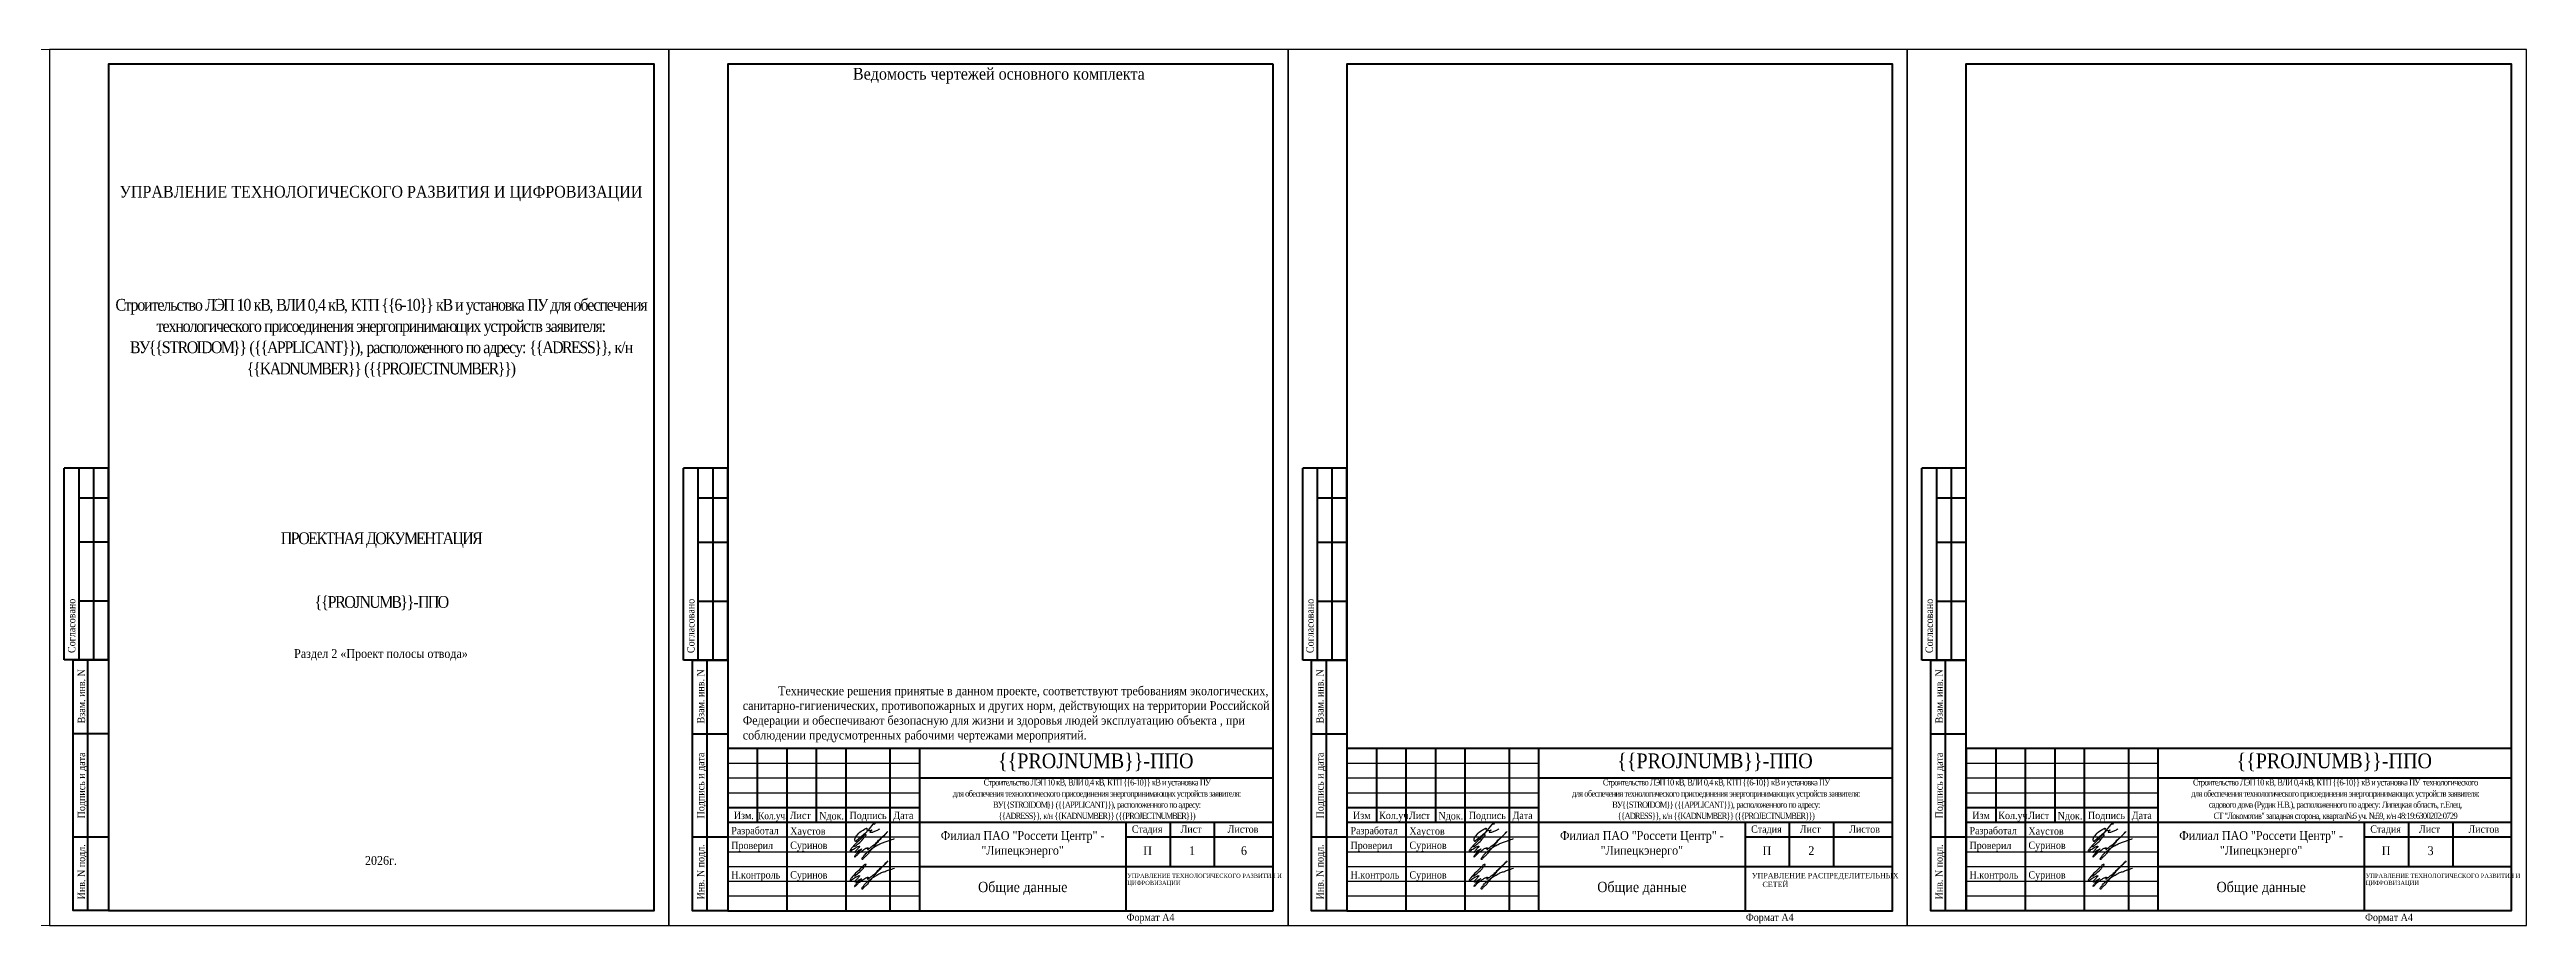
# Model space of a CAD drawing. Header units: millimetres. Extents: x 2430 to 10678, y 3599 to 3913.
# Drawn here: x 4320 to 5160, y 3599 to 3896 of the extents above; entities that cross this region are included whole.
import ezdxf

# ---------------------------------------------------------------- set-up
doc = ezdxf.new("R2010")
doc.units = ezdxf.units.MM
doc.layers.add('П', color=7, linetype='Continuous')
doc.layers.add('Чертеж', color=7, linetype='Continuous')
doc.styles.add('Simplex8', font='Times New Roman.ttf', dxfattribs={"height": 3.5})
doc.styles.add('стиль1', font='Times New Roman.ttf', dxfattribs={"width": 0.9})
doc.styles.add('стиль2', font='Times New Roman.ttf', dxfattribs={"width": 0.9, "height": 2.5})

# ---------------------------------------------------------------- blocks, each defined once
blk = doc.blocks.new('Штамп б')
at = {"lineweight": 70}
for points in [[(20, 0), (8, 0), (8, 85), (20, 85)], [(13, 0), (13, 85)], [(8, 60), (20, 60)], [(8, 25), (20, 25)]]:
    blk.add_lwpolyline(points, dxfattribs=at)
at = {"lineweight": 25, "style": 'Simplex8', "width": 0.9}
for s, p in [('Взам. инв. N', (12.06, 63.49)), ('Подпись и дата', (12.06, 31.28)), ('Инв. N подл.', (12.06, 3.82))]:
    blk.add_text(s, height=2.5, rotation=90, dxfattribs=at).set_placement(p)
blk = doc.blocks.new('A$C5B0935FB')
at = {"lineweight": 70}
for p, q in [((20, 65), (5, 65)), ((5, 0), (5, 65)), ((10, 55), (10, 65)), ((15, 0), (15, 65)), ((20, 0), (20, 65)), ((10, 40), (10, 55)), ((10, 55), (20, 55)), ((10, 20), (10, 40)), ((10, 40), (20, 40)), ((10, 0), (10, 20)), ((10, 20), (20, 20)), ((10, 0), (5, 0)), ((15, 0), (10, 0)), ((20, 0), (15, 0)), ((15, 0), (15, 0))]:
    blk.add_line(p, q, dxfattribs=at)
at = {"lineweight": 25, "style": 'стиль1', "width": 0.9}
blk.add_text('Согласовано', height=2.5, rotation=90, dxfattribs=at).set_placement((8.72, 2.35))
blk = doc.blocks.new('A$C7F1F469D')
at = {"color": 5, "lineweight": 25}
blk.add_spline([(-0.1, 1.78), (1.34, 2.93), (2.75, 4.33), (3.55, 5.31), (3.81, 5.64), (3.86, 5.8), (3.66, 5.81), (3.25, 5.7), (2.89, 5.36), (-1.09, 1.26), (-1.29, 0.98), (-1.47, 0.67), (-1.59, 0.28), (-1.54, 0.16), (-0.98, 0.55), (-0.42, 1.01), (0.34, 1.44), (1.08, 1.86), (1.69, 1.97), (1.62, 1.83), (1.26, 1.37), (0.56, 0.61), (0.16, 0.22), (0, 0), (0.24, -0.04), (0.82, 0.16), (1.44, 0.58), (2.18, 0.95), (2.33, 1.04), (1.93, 0.58), (1.28, 0.02), (0.64, -0.58), (0.1, -1.31), (-0.06, -1.68), (0.13, -1.59), (0.39, -1.41), (1.23, -0.56), (1.62, -0.16), (2.27, 0.27), (2.82, 0.65), (3.41, 1.04), (3.83, 1.25), (4.1, 1.35), (4.33, 1.44), (4.56, 1.45), (4.6, 1.35), (4.48, 1.19), (4.35, 0.92), (4.39, 0.82), (4.59, 0.91), (5.09, 1.34), (6.19, 2.18), (7.41, 3.21), (8.36, 4.22), (9.62, 5.31), (10.99, 6.68), (11.27, 6.98), (9.83, 5.51), (8.6, 4.26), (7.7, 3.28), (7.2, 2.7), (6.74, 2.12), (6.16, 1.41), (5.49, 0.62), (4.74, -0.34), (3.92, -1.29), (3.19, -1.94), (2.91, -2.31), (2.67, -2.58), (2.52, -2.55), (2.49, -2.26), (2.69, -1.9), (3.27, -1.11), (3.8, -0.52), (4.48, 0.07), (5.33, 0.79), (5.97, 1.29), (6.7, 1.77), (7.56, 2.21), (8.83, 2.91), (10.02, 3.35), (11.36, 3.83), (12.55, 4.24), (13.47, 4.57)], degree=3, dxfattribs=at)
blk = doc.blocks.new('Штамп фамилии')
at = {"layer": 'Чертеж', "color": 5, "lineweight": -2}
blk.add_lwpolyline([(47.56, 0.85), (47.63, 0.98), (47.71, 1.12), (47.75, 1.2), (47.79, 1.26), (47.82, 1.32), (47.85, 1.37), (47.85, 1.41), (47.85, 1.5), (47.83, 1.56), (47.8, 1.58), (47.75, 1.59), (47.69, 1.59), (47.65, 1.58), (47.6, 1.56), (47.53, 1.53), (47.47, 1.48), (47.41, 1.42), (47.34, 1.32), (45.35, -1.11), (44.5, -2.12), (43.04, -3.43), (41.29, -4.9), (41.18, -4.96), (41.1, -4.94), (41.06, -4.9), (41.02, -4.83), (40.95, -4.71), (40.89, -4.56), (40.88, -4.4), (40.88, -4.26), (40.91, -4.09), (40.95, -3.94), (40.99, -3.84), (41.05, -3.64), (41.14, -3.44), (41.38, -3.09), (41.64, -2.76), (42.23, -2.17), (42.59, -1.81), (43.05, -1.48), (43.63, -1.13), (44.19, -0.77), (44.85, -0.41), (44.92, -0.44), (44.94, -0.46), (44.95, -0.51), (44.89, -0.87), (44.97, -1.02), (45.03, -1.1), (45.09, -1.13), (45.19, -1.2), (45.35, -1.22), (45.55, -1.22), (46.39, -1.16), (46.48, -1.08), (46.54, -1.05), (46.56, -1.07), (46.57, -1.09), (46.56, -1.13), (46.54, -1.15), (46.53, -1.18), (46.48, -1.21), (46.37, -1.3), (46.01, -1.59), (45.97, -1.66), (45.96, -1.7), (45.96, -1.78), (45.99, -1.81), (46.12, -1.82), (46.26, -1.81), (46.68, -1.81), (46.77, -1.8), (46.92, -1.76), (47.12, -1.67), (48.59, -1.09), (48.75, -0.97), (48.9, -0.86), (49.05, -0.79), (49.15, -0.75), (49.3, -0.69)], dxfattribs=at)
at = {"layer": 'Чертеж', "color": 67, "lineweight": -2, "true_color": 0x727430}
for p in [(40.81, -8.53), (40.81, -18.55)]:
    blk.add_blockref('A$C7F1F469D', p, dxfattribs=at)
at = {"color": 7, "char_height": 2.5, "attachment_point": 4, "style": 'стиль1'}
for s, insert, width in [(' Разработал', (-1.9, -1.68), 17), (' Проверил', (-1.9, -6.68), 17), ('Хаустов', (18.94, -1.81), 20), (' Суринов', (18.1, -6.65), 20), (' Н.контроль', (-1.9, -16.68), 17), (' Суринов', (18.1, -16.68), 20)]:
    blk.add_mtext(s, dxfattribs=dict(at, insert=insert, width=width))
blk = doc.blocks.new('A$C31D65421')
blk.add_blockref('Штамп фамилии', (2.24, 18.43))

msp = doc.modelspace()

# ---------------------------------------------------------------- linework, layer by layer
at = {"layer": 'П', "linetype": 'Continuous', "lineweight": 0}
for points in [[(4109.913, 3896.051), (4319.913, 3896.051), (4319.913, 3599.051), (4109.913, 3599.051)], [(4319.913, 3896.051), (4529.913, 3896.051), (4529.913, 3599.051), (4319.913, 3599.051)], [(4529.913, 3896.051), (4739.913, 3896.051), (4739.913, 3599.051), (4529.913, 3599.051)], [(4739.913, 3896.051), (4949.913, 3896.051), (4949.913, 3599.051), (4739.913, 3599.051)]]:
    msp.add_lwpolyline(points, close=True, dxfattribs=at)
at = {"layer": 'П', "lineweight": 30}
for points in [[(4319.913, 3599.051), (4529.913, 3599.051), (4529.913, 3896.051), (4319.913, 3896.051)], [(4529.913, 3599.051), (4739.913, 3599.051), (4739.913, 3896.051), (4529.913, 3896.051)], [(4739.913, 3599.051), (4949.913, 3599.051), (4949.913, 3896.051), (4739.913, 3896.051)], [(4949.913, 3599.051), (5159.913, 3599.051), (5159.913, 3896.051), (4949.913, 3896.051)]]:
    msp.add_lwpolyline(points, close=True, dxfattribs=at)
at = {"layer": 'Чертеж', "lineweight": 70}
for p, q in [((4734.913, 3604.051), (4734.913, 3891.051)), ((4734.913, 3659.051), (4549.913, 3659.051)), ((4549.913, 3659.051), (4549.913, 3604.051)), ((4944.913, 3659.051), (4759.913, 3659.051)), ((4759.913, 3659.051), (4759.913, 3604.051)), ((5154.913, 3659.051), (4969.913, 3659.051)), ((4969.913, 3659.051), (4969.913, 3604.051))]:
    msp.add_line(p, q, dxfattribs=at)
msp.add_lwpolyline([(4339.929, 3604.085), (4524.929, 3604.085), (4524.929, 3891.085), (4339.929, 3891.085)], close=True, dxfattribs=at)
at = {"layer": 'Чертеж', "lineweight": 50}
msp.add_lwpolyline([(4734.913, 3891.051), (4549.913, 3891.051), (4549.913, 3604.051)], dxfattribs=at)
at = {"layer": 'Чертеж', "linetype": 'Continuous', "lineweight": 70}
for points in [[(4759.913, 3604.051), (4944.913, 3604.051), (4944.913, 3891.051), (4759.913, 3891.051)], [(4969.836, 3604.093), (5154.836, 3604.093), (5154.836, 3891.093), (4969.836, 3891.093)]]:
    msp.add_lwpolyline(points, close=True, dxfattribs=at)
at = {"layer": 'Чертеж', "lineweight": 30}
for points in [[(4549.913, 3654.051), (4614.913, 3654.051)], [(4759.913, 3654.051), (4824.913, 3654.051)], [(4969.913, 3654.051), (5034.913, 3654.051)], [(4549.913, 3649.051), (4614.913, 3649.051)], [(4759.913, 3649.051), (4824.913, 3649.051)], [(4969.913, 3649.051), (5034.913, 3649.051)], [(4549.913, 3644.051), (4614.913, 3644.051)], [(4759.913, 3644.051), (4824.913, 3644.051)], [(4969.913, 3644.051), (5034.913, 3644.051)], [(4549.913, 3629.051), (4614.913, 3629.051)], [(4759.913, 3629.051), (4824.913, 3629.051)], [(4969.913, 3629.051), (5034.913, 3629.051)], [(4549.913, 3624.051), (4614.913, 3624.051)], [(4759.913, 3624.051), (4824.913, 3624.051)], [(4969.913, 3624.051), (5034.913, 3624.051)], [(4549.913, 3619.051), (4614.913, 3619.051)], [(4549.913, 3614.051), (4614.913, 3614.051)], [(4759.913, 3619.051), (4824.913, 3619.051)], [(4759.913, 3614.051), (4824.913, 3614.051)], [(4969.913, 3619.051), (5034.913, 3619.051)], [(4969.913, 3614.051), (5034.913, 3614.051)], [(4549.913, 3609.051), (4614.913, 3609.051)], [(4759.913, 3609.051), (4824.913, 3609.051)], [(4969.913, 3609.051), (5034.913, 3609.051)]]:
    msp.add_lwpolyline(points, dxfattribs=at)
at = {"layer": 'Чертеж', "lineweight": 70}
for points in [[(4559.913, 3659.051), (4559.913, 3634.051)], [(4569.913, 3659.051), (4569.913, 3604.051)], [(4579.913, 3659.051), (4579.913, 3634.051)], [(4589.913, 3659.051), (4589.913, 3604.051)], [(4604.913, 3659.051), (4604.913, 3604.051)], [(4614.913, 3659.051), (4614.913, 3604.051)], [(4769.913, 3659.051), (4769.913, 3634.051)], [(4779.913, 3659.051), (4779.913, 3604.051)], [(4789.913, 3659.051), (4789.913, 3634.051)], [(4799.913, 3659.051), (4799.913, 3604.051)], [(4814.913, 3659.051), (4814.913, 3604.051)], [(4824.913, 3659.051), (4824.913, 3604.051)], [(4979.913, 3659.051), (4979.913, 3634.051)], [(4989.913, 3659.051), (4989.913, 3604.051)], [(4999.913, 3659.051), (4999.913, 3634.051)], [(5009.913, 3659.051), (5009.913, 3604.051)], [(5024.913, 3659.051), (5024.913, 3604.051)], [(5034.913, 3659.051), (5034.913, 3604.051)], [(4614.913, 3649.051), (4734.913, 3649.051)], [(4824.913, 3649.051), (4944.913, 3649.051)], [(5034.913, 3649.051), (5154.913, 3649.051)], [(4549.913, 3639.051), (4614.913, 3639.051)], [(4759.913, 3639.051), (4824.913, 3639.051)], [(4969.913, 3639.051), (5034.913, 3639.051)], [(4549.913, 3634.051), (4734.913, 3634.051)], [(4684.913, 3634.051), (4684.913, 3604.051)], [(4684.913, 3629.051), (4734.913, 3629.051)], [(4699.913, 3634.051), (4699.913, 3619.051)], [(4714.913, 3634.051), (4714.913, 3619.051)], [(4759.913, 3634.051), (4944.913, 3634.051)], [(4894.913, 3634.051), (4894.913, 3604.051)], [(4894.913, 3629.051), (4944.913, 3629.051)], [(4909.913, 3634.051), (4909.913, 3619.051)], [(4924.913, 3634.051), (4924.913, 3619.051)], [(4969.913, 3634.051), (5154.913, 3634.051)], [(5104.913, 3634.051), (5104.913, 3604.051)], [(5104.913, 3629.051), (5154.913, 3629.051)], [(5119.913, 3634.051), (5119.913, 3619.051)], [(5134.913, 3634.051), (5134.913, 3619.051)], [(4614.913, 3619.051), (4734.913, 3619.051)], [(4824.913, 3619.051), (4944.913, 3619.051)], [(5034.913, 3619.051), (5154.913, 3619.051)], [(4549.913, 3604.051), (4734.913, 3604.051)]]:
    msp.add_lwpolyline(points, dxfattribs=at)

# ---------------------------------------------------------------- block references
at = {"layer": 'Чертеж'}
for p in [(4319.929, 3689.085), (4529.913, 3689.051), (4739.913, 3689.051), (4949.913, 3689.051)]:
    msp.add_blockref('A$C5B0935FB', p, dxfattribs=at)
at = {"layer": 'Чертеж', "lineweight": 25}
for p in [(4319.929, 3604.085), (4529.913, 3604.051), (4739.913, 3604.051), (4949.913, 3604.051)]:
    msp.add_blockref('Штамп б', p, dxfattribs=at)
at = {"layer": 'Чертеж', "linetype": 'Continuous', "lineweight": 0}
for p in [(4549.913, 3614.051), (4759.913, 3614.051), (4969.836, 3614.051)]:
    msp.add_blockref('A$C31D65421', p, dxfattribs=at)

# ---------------------------------------------------------------- texts
at = {"layer": 'Чертеж', "lineweight": 25, "style": 'стиль1', "width": 0.9}
for s, height, p in [('Ведомость чертежей основного комплекта  ', 4, (4592.377, 3885.837)), ('Изм.', 2.5, (4551.965, 3635.123)), ('Кол.уч.', 2.3, (4560.237, 3635.087)), ('Лист', 2.5, (4570.945, 3635.123)), ('Nдок.', 2.5, (4580.935, 3634.98)), ('Подпись', 2.5, (4591.21, 3635.123)), ('Дата', 2.5, (4606.051, 3635.123)), ('Изм', 2.5, (4761.965, 3635.123)), ('Кол.уч.', 2.5, (4770.813, 3635.123)), ('Лист', 2.5, (4780.945, 3635.123)), ('Nдок.', 2.5, (4790.935, 3634.98)), ('Подпись', 2.5, (4801.21, 3635.123)), ('Дата', 2.5, (4816.051, 3635.123)), ('Изм', 2.5, (4971.965, 3635.123)), ('Кол.уч.', 2.5, (4980.813, 3635.123)), ('Лист', 2.5, (4990.945, 3635.123)), ('Nдок.', 2.5, (5000.935, 3634.98)), ('Подпись', 2.5, (5011.21, 3635.123)), ('Дата', 2.5, (5026.051, 3635.123)), ('Стадия', 2.5, (4686.96, 3630.469)), ('Лист', 2.5, (4703.47, 3630.469)), ('Листов', 2.5, (4719.456, 3630.469)), ('Стадия', 2.5, (4896.96, 3630.469)), ('Лист', 2.5, (4913.47, 3630.469)), ('Листов', 2.5, (4930.23, 3630.469)), ('Стадия', 2.5, (5106.96, 3630.469)), ('Лист', 2.5, (5123.47, 3630.469)), ('Листов', 2.5, (5140.23, 3630.469)), ('П', 3, (4690.837, 3622.912)), ('1', 3, (4706.382, 3622.912)), ('6', 3, (4723.96, 3622.912)), ('П', 3, (4900.837, 3622.912)), ('2', 3, (4916.382, 3622.912)), ('П', 3, (5110.837, 3622.912)), ('3', 3, (5126.382, 3622.912)), ('Формат А4', 2.5, (4685.173, 3600.578)), ('Формат А4', 2.5, (4895.173, 3600.578)), ('Формат А4', 2.5, (5105.173, 3600.578))]:
    msp.add_text(s, height=height, dxfattribs=at).set_placement(p)
at = {"layer": 'Чертеж', "color": 1, "lineweight": 20, "insert": (4339.803, 3891.012), "char_height": 5, "width": 185.01678, "attachment_point": 1, "style": 'стиль1'}
msp.add_mtext('\\pxqc,t19;{\\C256;\\P\\P\\H0.36x;\\P\\P\\P\\P\\P\\H0.94444x;\\P\\H2.353x;\\P\\ptz;\\fTimes New Roman|b0|i0|c204|p16;\\H0.99998x;УПРАВЛЕНИЕ ТЕХНОЛОГИЧЕСКОГО РАЗВИТИЯ И ЦИФРОВИЗАЦИИ\\H0.75004x;\\P\\P\\P\\P\\pt19;\\fTimes New Roman|b0|i0|c204|p18;\\H1.6667x;\\P\\P\\psm1.0792,tz;\\H0.79994x;\\T0.8;Строительство ЛЭП 10 кВ, ВЛИ 0,4 кВ, КТП \\{\\{6-10\\}\\} кВ и установка ПУ для обеспечения технологического присоединения энергопринимающих устройств заявителя: ВУ\\{\\{STROIDOM\\}\\} (\\{\\{APPLICANT\\}\\}), расположенного по адресу: \\{\\{ADRESS\\}\\}, к/н \\{\\{KADNUMBER\\}\\} (\\{\\{PROJECTNUMBER\\}\\})\\P\\ps*;\\P\\P\\pt19;\\P\\P\\P\\P\\PПРОЕКТНАЯ ДОКУМЕНТАЦИЯ\\P\\P\\P\\{\\{PROJNUMB\\}\\}-ППО\\P\\H1.5x;\\T1;\\P\\H0.5x;Раздел 2 «Проект полосы отвода»\\P\\P\\P\\pi1.9542,t1.1833;\\P\\pi0,t19;\\P\\P\\P\\P\\P\\P\\P\\P\\P2026г.}', dxfattribs=at)
at = {"layer": 'Чертеж', "insert": (4555.007, 3680.11), "char_height": 3, "width": 185, "attachment_point": 1, "style": 'стиль2'}
msp.add_mtext('^IТехнические решения принятые в данном проекте, соответствуют требованиям экологических, санитарно-гигиенических, противопожарных и других норм, действующих на территории Российской Федерации и обеспечивают безопасную для жизни и здоровья людей эксплуатацию объекта , при соблюдении предусмотренных рабочими чертежами мероприятий.\\P\\P\\pxi16;      ', dxfattribs=at)
at = {"layer": 'Чертеж', "lineweight": 25, "attachment_point": 5}
for s, insert, char_height, width, style in [('\\{\\{PROJNUMB\\}\\}-ППО', (4674.717, 3654.364), 5, 119.88502, 'стиль2'), ('\\{\\{PROJNUMB\\}\\}-ППО', (4884.717, 3654.364), 5, 119.88502, 'стиль2'), ('\\{\\{PROJNUMB\\}\\}-ППО', (5094.717, 3654.364), 5, 119.88502, 'стиль2'), ('\\pxsm1.0792;{\\T0.85;Строительство ЛЭП 10 кВ, ВЛИ 0,4 кВ, КТП \\{\\{6-10\\}\\} кВ и установка ПУ  \\Pдля обеспечения технологического присоединения энергопринимающих устройств заявителя: \\PВУ\\{\\{STROIDOM\\}\\} (\\{\\{APPLICANT\\}\\}), расположенного по адресу:\\P\\{\\{ADRESS\\}\\}, к/н \\{\\{KADNUMBER\\}\\} (\\{\\{PROJECTNUMBER\\}\\})}', (4675.081, 3641.551), 2.1, 119.6632, 'стиль1'), ('\\pxsm1.0792;{\\T0.85;Строительство ЛЭП 10 кВ, ВЛИ 0,4 кВ, КТП \\{\\{6-10\\}\\} кВ и установка ПУ  \\Pдля обеспечения технологического присоединения энергопринимающих устройств заявителя: \\PВУ\\{\\{STROIDOM\\}\\} (\\{\\{APPLICANT\\}\\}), расположенного по адресу:\\P\\{\\{ADRESS\\}\\}, к/н \\{\\{KADNUMBER\\}\\} (\\{\\{PROJECTNUMBER\\}\\})}', (4885.081, 3641.551), 2.1, 119.6632, 'стиль1'), ('\\pxsm1.0792,qc;{\\T0.8;Строительство ЛЭП 10 кВ, ВЛИ 0,4 кВ, КТП \\{\\{6-10\\}\\} кВ и установка ПУ  технологического\\Pдля обеспечения технологического присоединения энергопринимающих устройств заявителя: \\Pсадового дома (Рудик Н.В.), расположенного по адресу: Липецкая область, г.Елец, \\P\\ps*;СТ "Локомотив" западная сторона, квартал№6 уч. №59, к/н 48:19:6300202:0729}', (5095.081, 3641.551), 2.1, 119.6632, 'стиль1'), ('Филиал ПАО "Россети Центр" - "Липецкэнерго"', (4649.913, 3626.551), 3, 70, 'стиль2'), ('Филиал ПАО "Россети Центр" - "Липецкэнерго"', (4859.913, 3626.551), 3, 70, 'стиль2'), ('Филиал ПАО "Россети Центр" - "Липецкэнерго"', (5069.913, 3626.551), 3, 70, 'стиль2'), ('Общие данные', (4649.957, 3611.551), 3.5, 70.08803, 'стиль1'), ('\\pxql;{\\fTimes New Roman|b0|i0|c204|p16;\\H0.8x;УПРАВЛЕНИЕ ТЕХНОЛОГИЧЕСКОГО РАЗВИТИЯ И ЦИФРОВИЗАЦИИ}', (4712.508, 3614.442), 1.8, 54.19561, 'стиль2'), ('Общие данные', (4859.957, 3611.551), 3.5, 70.08803, 'стиль1'), ('\\pxi1,sm1,ql;{\\fTimes New Roman|b0|i0|c204|p16;УПРАВЛЕНИЕ РАСПРЕДЕЛИТЕЛЬНЫХ\\P\\pi3;СЕТЕЙ}', (4922.508, 3614.442), 1.8, 54.19561, 'стиль2'), ('Общие данные', (5069.957, 3611.551), 3.5, 70.08803, 'стиль1'), ('\\pxql;{\\fTimes New Roman|b0|i0|c204|p16;\\H0.8x;УПРАВЛЕНИЕ ТЕХНОЛОГИЧЕСКОГО РАЗВИТИЯ И ЦИФРОВИЗАЦИИ}', (5132.508, 3614.442), 1.8, 54.19561, 'стиль2')]:
    msp.add_mtext(s, dxfattribs=dict(at, insert=insert, char_height=char_height, width=width, style=style))

doc.saveas('drawing.dxf')
